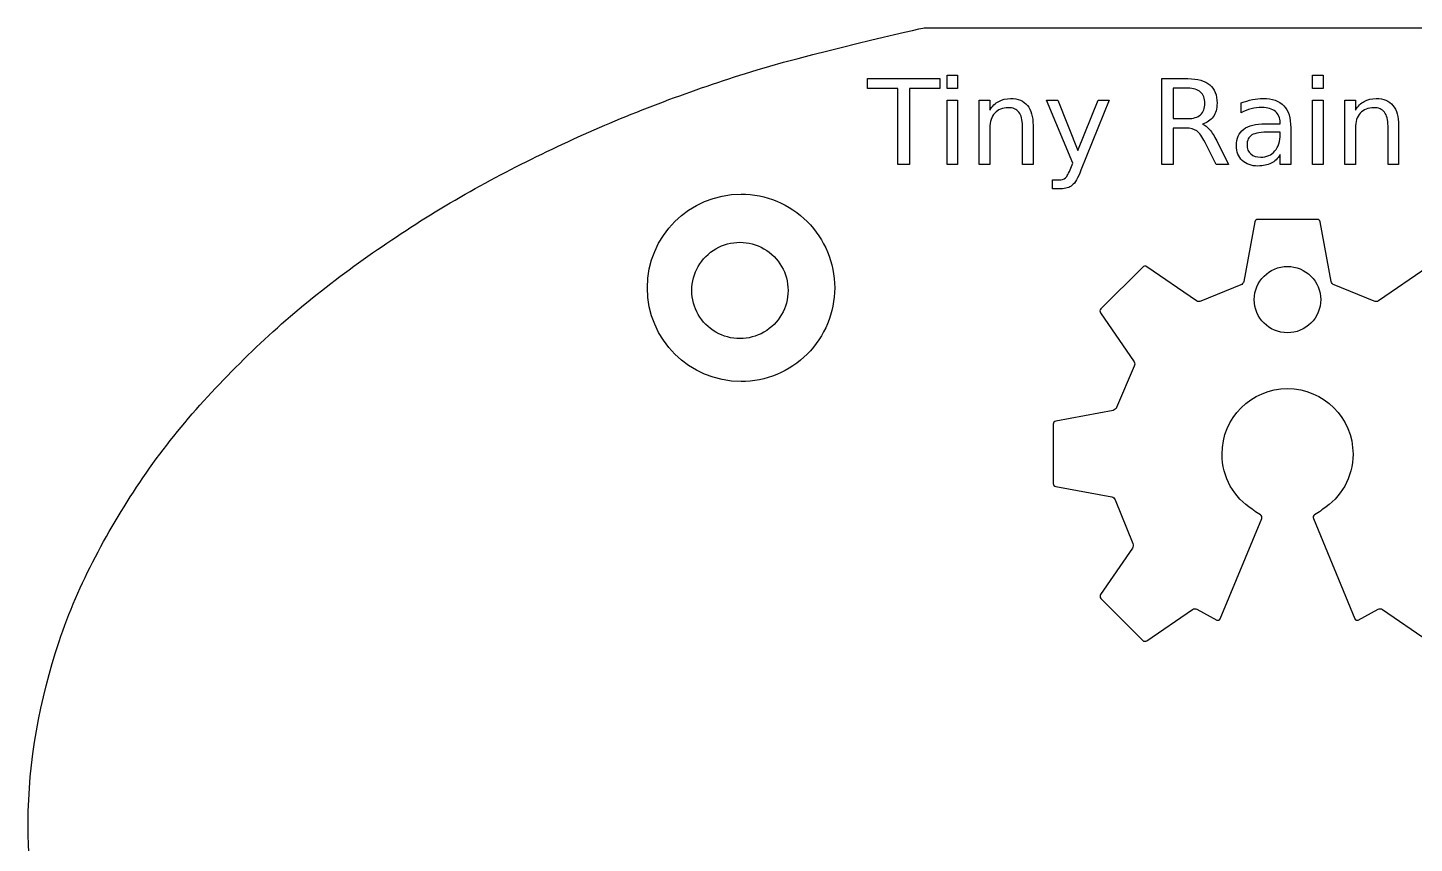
# Model space of a CAD drawing. Extents: x 5 to 209, y 0 to 44.
# Drawn here: x 141.14 to 178.59, y 22.07 to 44.1 of the extents above; entities that cross this region are included whole.
import ezdxf

# ---------------------------------------------------------------- set-up
doc = ezdxf.new("R2010")
doc.units = 0
doc.layers.get('0').update_dxf_attribs({"linetype": 'CONTINUOUS'})

msp = doc.modelspace()

# ---------------------------------------------------------------- linework, layer by layer
at = {"color": 7}
for p, q in [((165.351843, 44.095133), (184.951843, 44.095133)), ((165.351843, 44.095133), (165.351843, 44.095133)), ((163.819564, 42.720221), (165.777584, 42.720221)), ((163.819564, 42.456671), (163.819564, 42.720221)), ((165.777584, 42.720221), (165.777584, 42.456671)), ((165.969824, 42.817889), (166.255074, 42.817889)), ((165.969824, 42.456671), (165.969824, 42.817889)), ((166.255074, 42.817889), (166.255074, 42.456671)), ((171.767914, 40.405633), (171.767914, 42.72022)), ((171.767914, 42.72022), (172.474844, 42.72022)), ((175.842084, 42.817889), (176.127334, 42.817889)), ((175.842084, 42.456671), (175.842084, 42.817889)), ((176.127334, 42.817889), (176.127334, 42.456671)), ((164.641214, 42.456671), (163.819564, 42.456671)), ((164.641214, 40.405633), (164.641214, 42.456671)), ((165.777584, 42.456671), (164.955924, 42.456671)), ((164.955924, 42.456671), (164.955924, 40.405633)), ((166.255074, 42.456671), (165.969824, 42.456671)), ((172.081074, 42.462872), (172.081074, 41.641217)), ((172.474844, 42.462872), (172.081074, 42.462872)), ((176.127334, 42.456671), (175.842084, 42.456671)), ((165.969824, 42.141961), (166.255074, 42.141961)), ((165.969824, 40.405633), (165.969824, 42.141961)), ((166.255074, 42.141961), (166.255074, 40.405633)), ((166.839554, 40.405633), (166.839554, 42.141961)), ((166.839554, 42.141961), (167.126354, 42.141961)), ((167.126354, 42.141961), (167.126354, 41.87221)), ((169.363454, 40.433539), (168.661164, 42.141962)), ((168.661164, 42.141962), (168.963474, 42.141962)), ((168.963474, 42.141962), (169.506074, 40.783905)), ((169.506074, 40.783905), (170.048684, 42.141962)), ((170.350984, 42.141962), (169.588244, 40.244403)), ((170.048684, 42.141962), (170.350984, 42.141962)), ((173.913524, 41.799346), (173.913524, 42.062896)), ((175.842084, 42.141961), (176.127334, 42.141961)), ((175.842084, 40.405633), (175.842084, 42.141961)), ((176.127334, 42.141961), (176.127334, 40.405633)), ((176.711824, 40.405633), (176.711824, 42.141961)), ((176.711824, 42.141961), (176.998623, 42.141961)), ((176.998623, 42.141961), (176.998623, 41.87221)), ((172.081074, 41.641217), (172.474844, 41.641217)), ((167.126354, 41.386969), (167.126354, 40.405633)), ((168.008454, 40.405633), (168.008454, 41.44433)), ((168.293724, 41.453632), (168.293704, 41.453631)), ((168.293704, 41.453631), (168.293704, 40.405633)), ((172.422134, 41.383868), (172.081074, 41.383868)), ((172.081074, 41.383868), (172.081074, 40.405633)), ((172.865524, 41.490838), (172.865524, 41.490838)), ((174.567744, 41.50169), (174.967724, 41.50169)), ((174.967704, 41.278448), (174.683994, 41.278448)), ((174.683994, 41.278448), (174.684014, 41.278448)), ((174.967704, 41.214886), (174.967704, 41.278448)), ((174.967724, 41.50169), (174.967724, 41.529595)), ((175.252974, 41.39627), (175.252974, 40.405633)), ((175.252974, 41.39627), (175.252974, 41.39627)), ((176.998623, 41.386969), (176.998623, 40.405633)), ((177.880723, 40.405633), (177.880723, 41.44433)), ((178.165993, 41.453632), (178.165973, 41.453631)), ((178.165973, 41.453631), (178.165973, 40.405633)), ((173.234494, 40.405633), (172.938384, 40.999395)), ((173.253094, 41.038153), (173.570904, 40.405633)), ((174.967724, 40.405633), (174.967724, 40.669183)), ((164.955924, 40.405633), (164.641214, 40.405633)), ((166.255074, 40.405633), (165.969824, 40.405633)), ((167.126354, 40.405633), (166.839554, 40.405633)), ((168.293704, 40.405633), (168.008454, 40.405633)), ((169.312254, 40.303314), (169.363454, 40.433539)), ((169.588244, 40.244403), (169.588204, 40.244403)), ((172.081074, 40.405633), (171.767914, 40.405633)), ((173.570904, 40.405633), (173.234494, 40.405633)), ((175.252974, 40.405633), (174.967724, 40.405633)), ((176.127334, 40.405633), (175.842084, 40.405633)), ((176.998623, 40.405633), (176.711824, 40.405633)), ((178.165973, 40.405633), (177.880723, 40.405633)), ((168.817704, 39.745208), (168.817704, 39.983953)), ((168.817704, 39.983953), (168.985144, 39.983953)), ((169.045604, 39.745208), (168.817704, 39.745208)), ((174.282091, 38.849751), (173.983031, 37.242372)), ((175.964531, 38.918668), (174.364991, 38.918668)), ((176.346981, 37.242378), (176.047431, 38.849751)), ((171.255731, 37.630718), (170.124701, 36.499795)), ((172.705501, 36.719102), (171.363131, 37.640638)), ((178.966721, 37.640645), (177.624301, 36.719116)), ((173.903631, 37.151429), (172.826211, 36.710422)), ((177.503581, 36.710436), (176.426381, 37.151435)), ((161.676843, 37.000106), (161.676843, 37.000106)), ((176.061041, 36.752617), (176.061041, 36.752617)), ((170.114701, 36.392404), (171.020271, 35.072694)), ((171.027271, 34.95254), (170.550801, 33.841185)), ((170.458801, 33.762055), (168.904851, 33.47306)), ((168.835951, 33.39005), (168.836031, 31.790611)), ((168.904931, 31.707601), (170.420821, 31.42551)), ((170.510821, 31.34582), (170.984071, 30.163659)), ((173.347141, 28.132647), (174.467941, 30.840791)), ((174.435041, 30.942037), (174.299001, 31.025317)), ((175.863121, 30.840791), (176.983851, 28.13255)), ((176.032071, 31.025317), (175.896021, 30.942037)), ((170.976071, 30.04294), (170.115041, 28.788174)), ((170.125041, 28.680688), (171.256151, 27.549766)), ((171.363531, 27.539866), (172.596091, 28.38586)), ((172.714261, 28.38996), (173.257841, 28.099737)), ((177.073151, 28.09965), (177.616731, 28.389839)), ((177.734901, 28.385739), (178.967551, 27.539744))]:
    msp.add_line(p, q, dxfattribs=at)
at = {"color": 1}
msp.add_line((162.936231, 37.071564), (162.936231, 37.071564), dxfattribs=at)
at = {"color": 7}
for points in [[(160.524363, 42.861335), (162.107243, 43.364341), (165.351843, 44.095133), (165.351843, 44.095133)], [(155.870674, 41.082251), (157.379554, 41.775984), (158.941634, 42.358378), (160.524363, 42.861335)], [(172.474844, 42.72022), (172.73943, 42.72022), (172.936837, 42.664926), (173.067064, 42.554339)], [(172.815914, 42.359002), (172.739434, 42.428249), (172.625744, 42.462872), (172.474844, 42.462872)], [(172.932184, 42.053595), (172.932184, 42.188987), (172.893427, 42.290789), (172.815914, 42.359002)], [(173.067064, 42.554339), (173.197284, 42.443751), (173.262394, 42.276836), (173.262394, 42.053594)], [(167.126354, 41.87221), (167.194567, 41.976597), (167.274667, 42.054628), (167.366654, 42.106305)], [(167.366654, 42.106305), (167.459674, 42.157981), (167.566644, 42.18382), (167.687564, 42.18382)], [(167.687564, 42.18382), (167.887037, 42.18382), (168.037934, 42.121808), (168.140254, 41.997785)], [(168.140254, 41.997785), (168.242567, 41.874795), (168.293724, 41.69341), (168.293724, 41.453632)], [(172.815914, 41.745086), (172.893427, 41.815366), (172.932184, 41.918202), (172.932184, 42.053595)], [(173.262394, 42.053594), (173.262394, 41.907867), (173.228287, 41.786944), (173.160074, 41.690826)], [(173.913524, 42.062896), (174.01791, 42.103203), (174.119194, 42.133176), (174.217374, 42.152813)], [(174.474724, 41.941973), (174.375504, 41.941973), (174.27887, 41.930088), (174.184824, 41.906316)], [(174.217374, 42.152813), (174.31556, 42.173484), (174.411164, 42.183819), (174.504184, 42.183819)], [(174.837494, 41.833453), (174.751714, 41.9058), (174.63079, 41.941973), (174.474724, 41.941973)], [(174.504184, 42.183819), (174.75533, 42.183819), (174.942914, 42.118707), (175.066934, 41.988482)], [(175.066934, 41.988482), (175.19096, 41.858257), (175.252974, 41.660854), (175.252974, 41.39627)], [(176.998623, 41.87221), (177.066837, 41.976597), (177.146933, 42.054628), (177.238913, 42.106305)], [(177.238913, 42.106305), (177.331933, 42.157981), (177.438907, 42.18382), (177.559833, 42.18382)], [(177.559833, 42.18382), (177.7593, 42.18382), (177.910193, 42.121808), (178.012513, 41.997785)], [(178.012513, 41.997785), (178.114833, 41.874795), (178.165993, 41.69341), (178.165993, 41.453632)], [(167.259684, 41.788495), (167.170797, 41.690309), (167.126354, 41.556467), (167.126354, 41.386969)], [(167.624004, 41.935772), (167.470004, 41.935772), (167.348564, 41.88668), (167.259684, 41.788495)], [(167.912354, 41.813299), (167.848287, 41.894948), (167.75217, 41.935772), (167.624004, 41.935772)], [(168.008454, 41.44433), (168.008454, 41.608661), (167.97642, 41.731651), (167.912354, 41.813299)], [(172.474844, 41.641217), (172.625744, 41.641217), (172.739434, 41.67584), (172.815914, 41.745086)], [(173.160074, 41.690826), (173.0929, 41.594708), (172.994717, 41.528045), (172.865524, 41.490838)], [(174.184824, 41.906316), (174.09077, 41.882545), (174.000337, 41.846888), (173.913524, 41.799346)], [(174.967724, 41.529595), (174.967724, 41.660854), (174.924314, 41.762139), (174.837494, 41.833453)], [(177.131943, 41.788495), (177.043063, 41.690309), (176.998623, 41.556467), (176.998623, 41.386969)], [(177.496263, 41.935772), (177.34227, 41.935772), (177.22083, 41.88668), (177.131943, 41.788495)], [(177.784623, 41.813299), (177.720557, 41.894948), (177.624437, 41.935772), (177.496263, 41.935772)], [(177.880723, 41.44433), (177.880723, 41.608661), (177.84869, 41.731651), (177.784623, 41.813299)], [(172.715144, 41.307904), (172.64383, 41.358546), (172.54616, 41.383868), (172.422134, 41.383868)], [(172.938384, 40.999395), (172.861904, 41.154425), (172.78749, 41.257261), (172.715144, 41.307904)], [(172.865524, 41.490838), (172.932704, 41.4681), (172.997817, 41.419525), (173.060864, 41.345111)], [(173.060864, 41.345111), (173.12493, 41.270697), (173.189007, 41.168377), (173.253094, 41.038153)], [(173.786394, 40.911029), (173.786394, 41.106366), (173.851507, 41.253644), (173.981734, 41.352862)], [(173.981734, 41.352862), (174.112994, 41.452081), (174.30833, 41.50169), (174.567744, 41.50169)], [(174.204974, 41.199383), (174.116094, 41.146673), (174.071654, 41.056756), (174.071654, 40.929632)], [(174.684014, 41.278448), (174.45354, 41.278448), (174.29386, 41.252093), (174.204974, 41.199383)], [(174.823524, 40.766851), (174.919644, 40.879506), (174.967704, 41.028851), (174.967704, 41.214886)], [(151.492284, 38.708832), (152.885064, 39.61221), (154.362354, 40.388778), (155.870674, 41.082251)], [(173.942974, 40.509503), (173.838587, 40.609755), (173.786394, 40.743597), (173.786394, 40.911029)], [(174.071654, 40.929632), (174.071654, 40.828346), (174.10472, 40.747731), (174.170854, 40.687787)], [(174.367754, 40.360675), (174.189987, 40.360675), (174.048394, 40.410284), (173.942974, 40.509503)], [(174.170854, 40.687787), (174.238027, 40.628875), (174.328977, 40.59942), (174.443704, 40.59942)], [(174.443704, 40.59942), (174.60183, 40.59942), (174.728437, 40.65523), (174.823524, 40.766851)], [(174.967724, 40.669183), (174.90259, 40.563763), (174.821457, 40.485732), (174.724324, 40.435089)], [(169.168074, 40.039764), (169.211474, 40.076971), (169.259534, 40.164821), (169.312254, 40.303314)], [(169.588204, 40.244403), (169.50759, 40.037697), (169.42904, 39.902822), (169.352554, 39.839776)], [(174.724324, 40.435089), (174.62717, 40.38548), (174.508314, 40.360675), (174.367754, 40.360675)], [(168.985144, 39.983953), (169.06369, 39.983953), (169.124667, 40.002557), (169.168074, 40.039764)], [(169.352554, 39.839776), (169.276074, 39.776731), (169.173757, 39.745208), (169.045604, 39.745208)], [(147.540584, 35.679333), (148.752894, 36.81299), (150.099774, 37.80563), (151.492284, 38.708832)], [(174.364991, 38.918668), (174.326591, 38.918668), (174.289291, 38.88766), (174.282091, 38.849751)], [(176.047431, 38.849751), (176.040431, 38.887661), (176.003131, 38.918668), (175.964531, 38.918668)], [(159.726843, 38.125939), (160.129065, 38.358162), (160.624622, 38.358162), (161.026843, 38.125939)], [(159.076843, 37.000106), (159.076843, 37.464551), (159.324622, 37.893717), (159.726843, 38.125939)], [(161.026843, 38.125939), (161.429065, 37.893717), (161.676843, 37.464551), (161.676843, 37.000106)], [(171.363131, 37.640638), (171.331231, 37.662474), (171.282931, 37.658034), (171.255731, 37.630718)], [(174.268391, 36.752617), (174.268391, 37.247642), (174.669687, 37.648939), (175.164711, 37.648942)], [(175.164711, 37.648942), (175.402432, 37.648943), (175.630417, 37.55451), (175.798512, 37.386416)], [(173.983031, 37.242372), (173.976031, 37.204459), (173.940231, 37.163533), (173.903631, 37.151429)], [(175.798512, 37.386416), (175.966606, 37.218323), (176.061041, 36.990338), (176.061041, 36.752617)], [(176.426381, 37.151435), (176.389881, 37.163532), (176.354181, 37.204466), (176.346981, 37.242378)], [(159.726843, 35.874273), (159.324622, 36.106496), (159.076843, 36.535661), (159.076843, 37.000106)], [(161.676843, 37.000106), (161.676843, 36.535661), (161.429065, 36.106496), (161.026843, 35.874273)], [(172.826211, 36.710422), (172.791711, 36.693407), (172.737111, 36.69728), (172.705501, 36.719102)], [(175.164711, 35.856293), (174.669687, 35.856296), (174.268391, 36.257593), (174.268391, 36.752617)], [(176.061041, 36.752617), (176.061041, 36.514896), (175.966606, 36.286912), (175.798512, 36.118818)], [(177.624301, 36.719116), (177.592501, 36.69728), (177.538101, 36.693406), (177.503581, 36.710436)], [(170.124701, 36.499795), (170.097401, 36.472473), (170.092901, 36.424164), (170.114701, 36.392404)], [(175.798512, 36.118818), (175.630417, 35.950725), (175.402432, 35.856292), (175.164711, 35.856293)], [(144.255894, 31.942455), (145.188384, 33.313895), (146.329264, 34.546599), (147.540584, 35.679333)], [(161.026843, 35.874273), (160.624622, 35.642051), (160.129065, 35.642051), (159.726843, 35.874273)], [(171.020271, 35.072694), (171.041971, 35.040734), (171.045371, 34.986854), (171.027271, 34.95254)], [(173.396591, 32.581172), (173.396591, 33.558099), (174.188611, 34.35002), (175.165441, 34.35002)], [(175.165441, 34.35002), (176.142271, 34.35002), (176.934181, 33.558099), (176.934181, 32.581172)], [(170.550801, 33.841185), (170.538201, 33.804695), (170.496901, 33.769145), (170.458801, 33.762055)], [(168.904851, 33.47306), (168.866951, 33.46586), (168.835951, 33.42864), (168.835951, 33.39005)], [(174.212901, 31.091207), (173.722171, 31.405442), (173.396591, 31.955162), (173.396591, 32.581172)], [(176.934181, 32.581172), (176.934181, 31.955162), (176.608701, 31.405442), (176.117871, 31.091207)], [(141.991504, 27.51954), (142.514984, 29.090928), (143.324604, 30.572784), (144.255894, 31.942455)], [(168.836031, 31.790611), (168.836031, 31.752041), (168.867131, 31.714511), (168.904931, 31.707601)], [(170.420821, 31.42551), (170.458721, 31.41861), (170.499221, 31.38258), (170.510821, 31.34582)], [(174.299001, 31.025317), (174.273901, 31.040637), (174.239701, 31.067007), (174.212901, 31.091207)], [(176.117871, 31.091207), (176.091371, 31.066997), (176.057071, 31.040637), (176.032071, 31.025317)], [(174.467941, 30.840791), (174.482841, 30.876441), (174.467941, 30.921891), (174.435041, 30.942037)], [(175.896021, 30.942037), (175.863321, 30.921917), (175.848421, 30.876427), (175.863121, 30.840791)], [(170.984071, 30.163659), (171.000971, 30.128969), (170.996971, 30.074699), (170.976071, 30.04294)], [(170.115041, 28.788174), (170.093341, 28.756404), (170.097741, 28.708014), (170.125041, 28.680688)], [(172.596091, 28.38586), (172.627791, 28.4076), (172.681091, 28.40929), (172.714261, 28.38996)], [(173.257841, 28.099737), (173.292341, 28.082157), (173.332441, 28.096937), (173.347141, 28.132647)], [(176.983851, 28.13255), (176.998551, 28.0969), (177.038751, 28.08216), (177.073151, 28.09965)], [(177.616731, 28.389839), (177.649931, 28.409219), (177.703031, 28.407619), (177.734901, 28.385739)], [(141.152044, 22.628258), (141.160044, 24.282502), (141.468664, 25.950073), (141.991504, 27.51954)], [(171.256151, 27.549766), (171.283451, 27.522636), (171.331651, 27.518186), (171.363531, 27.539866)], [(141.941514, 17.728943), (141.433574, 19.3032), (141.143604, 20.974108), (141.152044, 22.628258)]]:
    msp.add_open_spline(points, degree=3, dxfattribs=at)
at = {"color": 1}
for points in [[(157.877022, 37.071564), (157.877022, 38.468625), (159.009561, 39.601167), (160.406621, 39.601171)], [(160.406621, 39.601171), (161.077515, 39.601171), (161.720932, 39.33466), (162.195326, 38.860267)], [(162.195326, 38.860267), (162.66972, 38.385874), (162.936231, 37.742458), (162.936231, 37.071564)], [(160.406621, 34.541958), (159.009561, 34.541962), (157.877022, 35.674504), (157.877022, 37.071564)], [(162.936231, 37.071564), (162.936231, 36.40067), (162.669719, 35.757254), (162.195326, 35.282861)], [(162.195326, 35.282861), (161.720932, 34.808468), (161.077515, 34.541957), (160.406621, 34.541958)]]:
    msp.add_open_spline(points, degree=3, dxfattribs=at)

doc.saveas('drawing.dxf')
